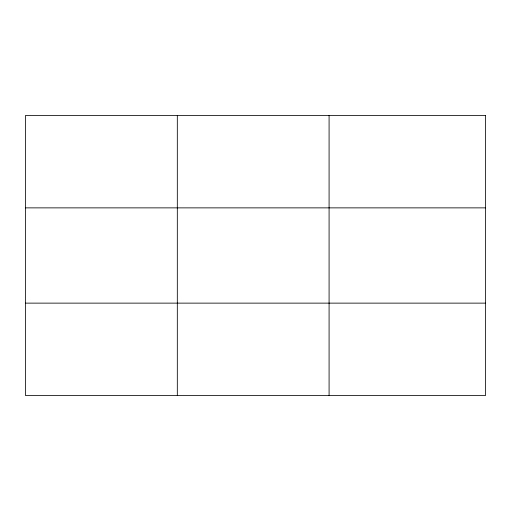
<?xml version="1.0" encoding="UTF-8"?>
<svg xmlns="http://www.w3.org/2000/svg" width="511" height="511" viewBox="0 0 511 511"><rect width="100%" height="100%" fill="white"/><g stroke="black" fill="none" stroke-linecap="round" stroke-linejoin="round"><path stroke-width="0.77" d="M177.317 395.591L177.317 115.409M329.084 395.591L329.084 115.409M25.55 207.868L485.45 207.868M25.55 303.132L485.45 303.132M485.45 115.409L485.45 395.591L25.55 395.591L25.55 115.409L485.45 115.409"/></g></svg>
